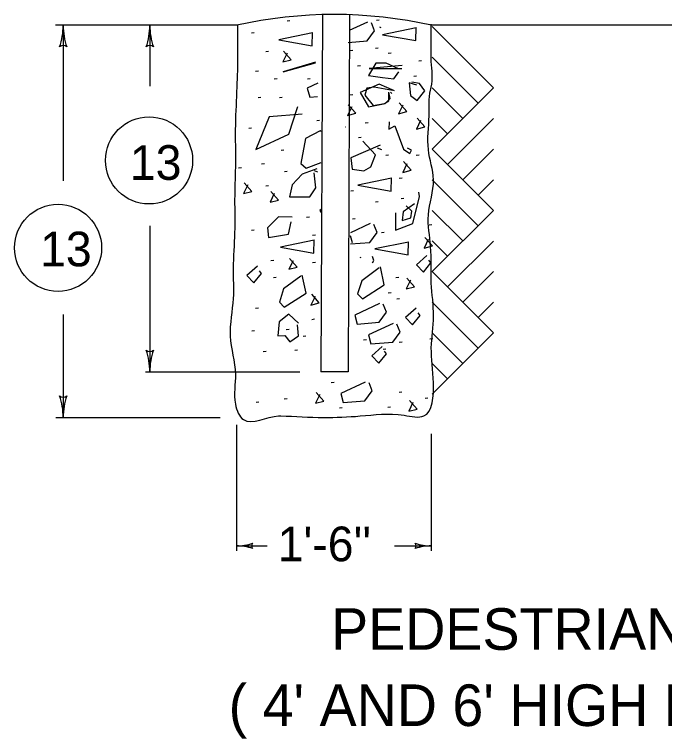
# Model space of a CAD drawing. Extents: x 997.6 to 1036.7, y 998.9 to 1022.7.
# Drawn here: x 1028.334 to 1032.087, y 1012.589 to 1016.768 of the extents above; entities that cross this region are included whole.
import ezdxf

# ---------------------------------------------------------------- set-up
doc = ezdxf.new("R2010")
doc.units = 0
doc.layers.add('Level 1', color=7, linetype='Continuous')

msp = doc.modelspace()

# ---------------------------------------------------------------- linework, layer by layer
at = {"layer": 'Level 1'}
for p, q in [((1030.1118, 1016.7686), (1030.1033, 1014.7058)), ((1030.2678, 1016.7678), (1030.2596, 1014.7058)), ((1029.6168, 1016.7057), (1028.5713, 1016.7057)), ((1028.6155, 1016.7057), (1028.6155, 1015.8071)), ((1029.1155, 1016.7057), (1029.1155, 1016.3542)), ((1032.8561, 1016.7057), (1030.7418, 1016.7057)), ((1030.7457, 1016.6983), (1031.0993, 1016.3447)), ((1030.7457, 1016.5214), (1031.0108, 1016.2563)), ((1030.7457, 1016.3448), (1030.9225, 1016.1679)), ((1031.0993, 1016.3447), (1030.7457, 1015.9911)), ((1030.7457, 1016.1679), (1030.8341, 1016.0795)), ((1031.0993, 1016.1678), (1030.8341, 1015.9027)), ((1030.7457, 1015.9911), (1031.0993, 1015.6375)), ((1031.0993, 1015.9912), (1030.9224, 1015.8143)), ((1030.7457, 1015.8143), (1031.0108, 1015.5491)), ((1031.0993, 1015.8143), (1031.0108, 1015.7259)), ((1030.7457, 1015.6376), (1030.9225, 1015.4608)), ((1031.0993, 1015.6375), (1030.7457, 1015.2839)), ((1029.1155, 1015.5485), (1029.1155, 1014.7057)), ((1030.7457, 1015.4608), (1030.8341, 1015.3723)), ((1031.0993, 1015.4606), (1030.8341, 1015.1955)), ((1030.7457, 1015.2839), (1031.0993, 1014.9303)), ((1031.0993, 1015.2839), (1030.9224, 1015.1072)), ((1030.7457, 1015.1071), (1031.0108, 1014.8419)), ((1031.0993, 1015.1072), (1031.0108, 1015.0188)), ((1028.6155, 1015.0357), (1028.6155, 1014.4419)), ((1030.7457, 1014.9304), (1030.9225, 1014.7536)), ((1031.0993, 1014.9303), (1030.7457, 1014.5768)), ((1030.7457, 1014.7536), (1030.8341, 1014.6652)), ((1029.0903, 1014.7057), (1029.9823, 1014.7057)), ((1030.2596, 1014.7058), (1030.1033, 1014.7058)), ((1028.5739, 1014.4419), (1029.5215, 1014.4419)), ((1029.6155, 1014.3987), (1029.6155, 1013.6728)), ((1030.7405, 1014.3468), (1030.7405, 1013.6728)), ((1029.6155, 1013.7004), (1029.7938, 1013.7004)), ((1030.5275, 1013.7004), (1030.7405, 1013.7004))]:
    msp.add_line(p, q, dxfattribs=at)
for points in [[(1029.9238, 1016.7314), (1029.9078, 1016.7294)], [(1030.2611, 1016.6073), (1030.3705, 1016.616), (1030.4125, 1016.674), (1030.3945, 1016.72)], [(1030.3725, 1016.724), (1030.2668, 1016.6748)], [(1030.4393, 1016.7363), (1030.4233, 1016.7343)], [(1030.4506, 1016.6911), (1030.4426, 1016.6951)], [(1030.6529, 1016.6916), (1030.4589, 1016.6516), (1030.6509, 1016.6176), (1030.6529, 1016.6936)], [(1029.7178, 1016.6628), (1029.7018, 1016.6608)], [(1030.0541, 1016.6622), (1029.8601, 1016.6222), (1030.0521, 1016.5882), (1030.0541, 1016.6642)], [(1029.8012, 1016.5548), (1029.7852, 1016.5528)], [(1029.9079, 1016.5448), (1029.8839, 1016.4948), (1029.9319, 1016.5068), (1029.8879, 1016.5568)], [(1030.2871, 1016.5596), (1030.2711, 1016.5576)], [(1030.4343, 1016.5743), (1030.4183, 1016.5723)], [(1030.508, 1016.5449), (1030.492, 1016.5429)], [(1030.0725, 1016.4931), (1029.8844, 1016.4371), (1030.0725, 1016.4891)], [(1030.3313, 1016.4713), (1030.3153, 1016.4693)], [(1030.5506, 1016.4551), (1030.4806, 1016.4871), (1030.4206, 1016.4871), (1030.3786, 1016.4151), (1030.4586, 1016.4051), (1030.5246, 1016.3971), (1030.5526, 1016.4371)], [(1030.5726, 1016.4731), (1030.3826, 1016.4571), (1030.5706, 1016.4571)], [(1030.6848, 1016.5008), (1030.6688, 1016.4988)], [(1029.7423, 1016.4418), (1029.7263, 1016.4398)], [(1029.8503, 1016.3977), (1029.8343, 1016.3957)], [(1030.0417, 1016.3977), (1030.0257, 1016.3957)], [(1030.6553, 1016.4123), (1030.6393, 1016.4103)], [(1030.0853, 1016.3722), (1030.0243, 1016.3438), (1030.0383, 1016.2918), (1030.0841, 1016.2954)], [(1030.5286, 1016.327), (1030.4386, 1016.3651), (1030.3306, 1016.317), (1030.3786, 1016.235), (1030.4746, 1016.255), (1030.5026, 1016.283), (1030.4946, 1016.319)], [(1030.5166, 1016.329), (1030.4106, 1016.3491), (1030.3686, 1016.3431), (1030.3566, 1016.303), (1030.4046, 1016.243), (1030.4706, 1016.255), (1030.4946, 1016.269), (1030.4946, 1016.319)], [(1030.6566, 1016.3611), (1030.6126, 1016.3731), (1030.6206, 1016.301), (1030.6586, 1016.271), (1030.7026, 1016.327), (1030.6726, 1016.3691), (1030.6286, 1016.3771)], [(1030.2871, 1016.3043), (1030.2711, 1016.3023)], [(1030.5046, 1016.319), (1030.5126, 1016.313)], [(1029.757, 1016.2897), (1029.741, 1016.2877)], [(1029.8798, 1016.2897), (1029.8637, 1016.2877)], [(1030.5755, 1016.2453), (1030.5515, 1016.1953), (1030.5996, 1016.2073), (1030.5555, 1016.2573)], [(1029.9944, 1016.193), (1029.8044, 1016.177), (1029.7284, 1015.9889), (1029.9184, 1016.077), (1029.9704, 1016.237)], [(1030.281, 1016.2356), (1030.257, 1016.1856), (1030.305, 1016.1976), (1030.261, 1016.2476)], [(1030.0957, 1016.1571), (1030.0797, 1016.1551)], [(1030.3755, 1016.1424), (1030.3595, 1016.1404)], [(1030.4966, 1016.149), (1030.4946, 1016.107), (1030.5306, 1016.125), (1030.5806, 1015.9909), (1030.6166, 1015.9649), (1030.6266, 1015.9849), (1030.6026, 1015.9969)], [(1030.6786, 1016.157), (1030.6546, 1016.107), (1030.7026, 1016.119), (1030.6586, 1016.169)], [(1029.703, 1016.1129), (1029.687, 1016.1109)], [(1030.1049, 1016.0918), (1030.0985, 1016.097), (1030.0145, 1016.053), (1029.9864, 1015.9089), (1030.0185, 1015.8809), (1030.1047, 1015.914)], [(1030.2478, 1016.1178), (1030.2458, 1016.1176)], [(1030.3363, 1016.059), (1030.3202, 1016.057)], [(1030.4446, 1016.0129), (1030.2765, 1015.9409), (1030.2845, 1015.8749), (1030.3506, 1015.8649), (1030.3906, 1015.8889), (1030.4186, 1015.9589), (1030.3446, 1016.037)], [(1029.8896, 1015.9853), (1029.8735, 1015.9833)], [(1030.4286, 1015.9989), (1030.4526, 1015.9889)], [(1030.4933, 1015.9558), (1030.4773, 1015.9538)], [(1030.67, 1015.9558), (1030.654, 1015.9538)], [(1029.6441, 1015.8823), (1029.628, 1015.8803)], [(1029.7766, 1015.9068), (1029.7606, 1015.9048)], [(1030.6001, 1015.9066), (1030.5761, 1015.8566), (1030.6241, 1015.8686), (1030.5801, 1015.9186)], [(1029.9092, 1015.8626), (1029.8932, 1015.8606)], [(1030.0805, 1015.8769), (1029.9944, 1015.8469), (1029.9364, 1015.7849), (1029.9224, 1015.7148), (1030.0385, 1015.7148), (1030.0745, 1015.7669), (1030.0645, 1015.8549)], [(1030.0845, 1015.8589), (1030.0665, 1015.8649)], [(1029.6808, 1015.7847), (1029.6568, 1015.7347), (1029.7048, 1015.7467), (1029.6608, 1015.7967)], [(1030.5106, 1015.8228), (1030.3166, 1015.7828), (1030.5086, 1015.7488), (1030.5106, 1015.8248)], [(1030.5718, 1015.8233), (1030.5558, 1015.8213)], [(1029.8012, 1015.7792), (1029.7852, 1015.7772)], [(1029.8343, 1015.7348), (1029.8103, 1015.6848), (1029.8583, 1015.6968), (1029.8143, 1015.7468)], [(1030.2921, 1015.7498), (1030.2761, 1015.7478)], [(1030.5346, 1015.6228), (1030.5346, 1015.5228), (1030.6346, 1015.5608), (1030.6726, 1015.7168), (1030.6686, 1015.7429)], [(1030.4343, 1015.6859), (1030.4183, 1015.6839)], [(1030.5817, 1015.7056), (1030.5656, 1015.7036)], [(1030.6426, 1015.6748), (1030.5786, 1015.6288), (1030.5726, 1015.5788), (1030.6226, 1015.5948), (1030.6286, 1015.6328), (1030.5946, 1015.6628)], [(1030.1043, 1015.6427), (1030.0965, 1015.6368), (1030.1043, 1015.6248)], [(1029.9364, 1015.5988), (1029.8584, 1015.6008), (1029.7944, 1015.5368), (1029.8004, 1015.4808), (1029.9164, 1015.5008), (1029.9324, 1015.5708)], [(1030.0368, 1015.5976), (1030.0208, 1015.5956)], [(1030.3018, 1015.5878), (1030.2858, 1015.5858)], [(1030.3873, 1015.5607), (1030.2735, 1015.5078)], [(1030.2735, 1015.4438), (1030.3853, 1015.4526), (1030.4273, 1015.5106), (1030.4093, 1015.5567)], [(1030.7436, 1015.5533), (1030.7276, 1015.5513)], [(1029.7178, 1015.5239), (1029.7018, 1015.5219)], [(1030.4688, 1015.5092), (1030.4528, 1015.5072)], [(1030.0639, 1015.4645), (1029.8698, 1015.4245), (1030.0619, 1015.3905), (1030.0639, 1015.4665)], [(1030.0712, 1015.4945), (1030.0551, 1015.4925)], [(1030.2721, 1015.4924), (1030.2831, 1015.4519), (1030.2831, 1015.4519)], [(1030.7228, 1015.4698), (1030.6988, 1015.4198), (1030.7468, 1015.4318), (1030.7028, 1015.4818)], [(1030.6088, 1015.4547), (1030.4148, 1015.4146), (1030.6068, 1015.3806), (1030.6088, 1015.4567)], [(1030.7146, 1015.3768), (1030.6546, 1015.3228), (1030.6946, 1015.2808), (1030.7386, 1015.3348), (1030.7266, 1015.3508)], [(1029.8306, 1015.3472), (1029.8146, 1015.3452)], [(1029.9423, 1015.3471), (1029.9183, 1015.2971), (1029.9663, 1015.3091), (1029.9223, 1015.3591)], [(1030.0712, 1015.3373), (1030.0551, 1015.3353)], [(1030.3333, 1015.3651), (1030.3275, 1015.364)], [(1030.4013, 1015.3343), (1030.4088, 1015.3474), (1030.4012, 1015.3703)], [(1029.7362, 1015.3146), (1029.6762, 1015.2606), (1029.7162, 1015.2186), (1029.7602, 1015.2726), (1029.7482, 1015.2886)], [(1030.4386, 1015.3053), (1030.3386, 1015.2313), (1030.3146, 1015.1553), (1030.3426, 1015.1273), (1030.4686, 1015.2073), (1030.4466, 1015.3113)], [(1029.9878, 1015.2577), (1029.8878, 1015.1837), (1029.8638, 1015.1076), (1029.8918, 1015.0796), (1030.0178, 1015.1597), (1029.9958, 1015.2637)], [(1029.8453, 1015.2491), (1029.8293, 1015.2471)], [(1030.5522, 1015.2491), (1030.5362, 1015.2471)], [(1030.6197, 1015.2342), (1030.5957, 1015.1842), (1030.6437, 1015.1962), (1030.5997, 1015.2462)], [(1030.0699, 1015.1409), (1030.0459, 1015.0909), (1030.0939, 1015.1029), (1030.0499, 1015.1529)], [(1030.508, 1015.1607), (1030.492, 1015.1587)], [(1030.5571, 1015.1263), (1030.5411, 1015.1243)], [(1030.4413, 1015.0993), (1030.2992, 1015.0333), (1030.3132, 1014.9813), (1030.4393, 1014.9913), (1030.4813, 1015.0493), (1030.4633, 1015.0953)], [(1029.7423, 1015.0723), (1029.7263, 1015.0703)], [(1030.6524, 1015.0721), (1030.5924, 1015.0181), (1030.6324, 1014.9761), (1030.6764, 1015.0301), (1030.6644, 1015.0461)], [(1029.9741, 1014.9865), (1029.9181, 1015.0385), (1029.8621, 1014.9945), (1029.8541, 1014.9125), (1029.8941, 1014.9145), (1029.9241, 1014.8785), (1029.9741, 1014.9125), (1029.9681, 1014.9765)], [(1030.0663, 1015.0085), (1030.0503, 1015.0065)], [(1030.52, 1014.9842), (1030.3779, 1014.9182), (1030.3919, 1014.8662), (1030.518, 1014.8762), (1030.56, 1014.9342), (1030.542, 1014.9802)], [(1029.7198, 1014.9421), (1029.7038, 1014.9401)], [(1029.919, 1014.9496), (1029.903, 1014.9476)], [(1030.0158, 1014.9119), (1029.9998, 1014.9099)], [(1030.3657, 1014.8907), (1030.3497, 1014.8887)], [(1030.5718, 1014.876), (1030.5558, 1014.874)], [(1030.7486, 1014.8956), (1030.7326, 1014.8936)], [(1030.4576, 1014.8513), (1030.3976, 1014.7973), (1030.4376, 1014.7553), (1030.4816, 1014.8093), (1030.4696, 1014.8253)], [(1030.4786, 1014.8368), (1030.4626, 1014.8348)], [(1029.7864, 1014.822), (1029.7704, 1014.82)], [(1029.9687, 1014.8303), (1029.9527, 1014.8283)], [(1030.1788, 1014.6436), (1030.1628, 1014.6416)], [(1030.3596, 1014.6463), (1030.2176, 1014.5803), (1030.2316, 1014.5283), (1030.3576, 1014.5383), (1030.3996, 1014.5963), (1030.3816, 1014.6423)], [(1030.0966, 1014.5738), (1030.0726, 1014.5238), (1030.1206, 1014.5358), (1030.0766, 1014.5858)], [(1030.5701, 1014.5872), (1030.5541, 1014.5852)], [(1029.908, 1014.5495), (1029.892, 1014.5475)], [(1030.7206, 1014.5533), (1030.7046, 1014.5513)], [(1029.7449, 1014.5308), (1029.7289, 1014.5288)], [(1030.5049, 1014.5006), (1030.4889, 1014.4986)], [(1030.6346, 1014.5275), (1030.6106, 1014.4775), (1030.6586, 1014.4895), (1030.6146, 1014.5395)], [(1030.2265, 1014.4968), (1030.2105, 1014.4948)]]:
    msp.add_lwpolyline(points, dxfattribs=at)
for centre in [(1029.1112, 1015.9258), (1028.5857, 1015.4213)]:
    msp.add_circle(centre, 0.2514, dxfattribs=at)
for centre, radius, start, end in [((1030.1794, 1014.2057), 2.5625, 77.3196, 102.6804), ((1028.2246, 1016.7057), 0.3909, 341.3472, 359.9939), ((1029.0064, 1016.7057), 0.3909, 179.9878, 180), ((1029.0064, 1016.7057), 0.3909, 180, 198.6688), ((1028.7246, 1016.7057), 0.3909, 341.3472, 359.9939), ((1029.5064, 1016.7057), 0.3909, 179.9878, 180), ((1029.5064, 1016.7057), 0.3909, 180, 198.6688), ((1028.6155, 1016.557), 0.0313, 48.7746, 130.8913), ((1029.1155, 1016.557), 0.0313, 48.7746, 130.8913), ((1029.1155, 1014.8543), 0.0313, 228.7746, 310.8913), ((1028.7246, 1014.7057), 0.3909, 0, 18.6688), ((1029.5064, 1014.7057), 0.3909, 161.3472, 179.9939), ((1028.7246, 1014.7057), 0.3909, 359.9878, 0), ((1028.6155, 1014.5906), 0.0313, 228.7746, 310.8913), ((1028.2246, 1014.4419), 0.3909, 0, 18.6688), ((1029.0064, 1014.4419), 0.3909, 161.3472, 179.9939), ((1028.2246, 1014.4419), 0.3909, 359.9878, 0), ((1029.6155, 1013.9937), 0.2932, 270.0061, 288.6528), ((1029.727, 1013.7005), 0.0235, 139.1087, 221.2254), ((1030.629, 1013.7004), 0.0235, 319.1087, 41.2254), ((1030.7405, 1013.9937), 0.2932, 251.3312, 270), ((1029.6155, 1013.4073), 0.2932, 90, 90.0122), ((1029.6155, 1013.4073), 0.2932, 71.3312, 90), ((1030.7405, 1013.4073), 0.2932, 90.0061, 108.6528), ((1030.7405, 1013.9937), 0.2932, 270, 270.0122)]:
    msp.add_arc(centre, radius, start, end, dxfattribs=at)
msp.add_spline([(1029.6221, 1016.7041), (1029.6221, 1016.6786), (1029.6221, 1016.5388), (1029.6178, 1016.3483), (1029.6095, 1016.1321), (1029.6095, 1015.8865), (1029.6053, 1015.7001), (1029.6053, 1015.5095), (1029.5968, 1015.3018), (1029.5968, 1015.1283), (1029.5798, 1014.9121), (1029.6095, 1014.6918), (1029.6095, 1014.5183), (1029.656, 1014.4293), (1029.8593, 1014.4505), (1029.8721, 1014.4505), (1030.1178, 1014.442), (1030.3296, 1014.4505), (1030.5838, 1014.4546), (1030.6981, 1014.4505), (1030.7533, 1014.641), (1030.7405, 1014.8443), (1030.7533, 1015.0266), (1030.7405, 1015.2171), (1030.7363, 1015.429), (1030.7236, 1015.6111), (1030.7533, 1015.8145), (1030.7236, 1015.9881), (1030.7278, 1016.183), (1030.7363, 1016.3313), (1030.7405, 1016.3483), (1030.7405, 1016.4965), (1030.7405, 1016.6618), (1030.7405, 1016.7041), (1030.7405, 1016.7126)], degree=3, dxfattribs=at)

# ---------------------------------------------------------------- texts
for s, height, p in [('13', 0.2, (1029.0007, 1015.8137)), ('13', 0.2, (1028.4823, 1015.3144)), ("1'-6''", 0.2, (1029.8537, 1013.612)), ('PEDESTRIAN GATE', 0.24, (1030.162, 1013.1009)), ("( 4' AND 6' HIGH FENCE )", 0.24, (1029.5705, 1012.6609))]:
    msp.add_text(s, height=height, dxfattribs=at).set_placement(p)

doc.saveas('drawing.dxf')
